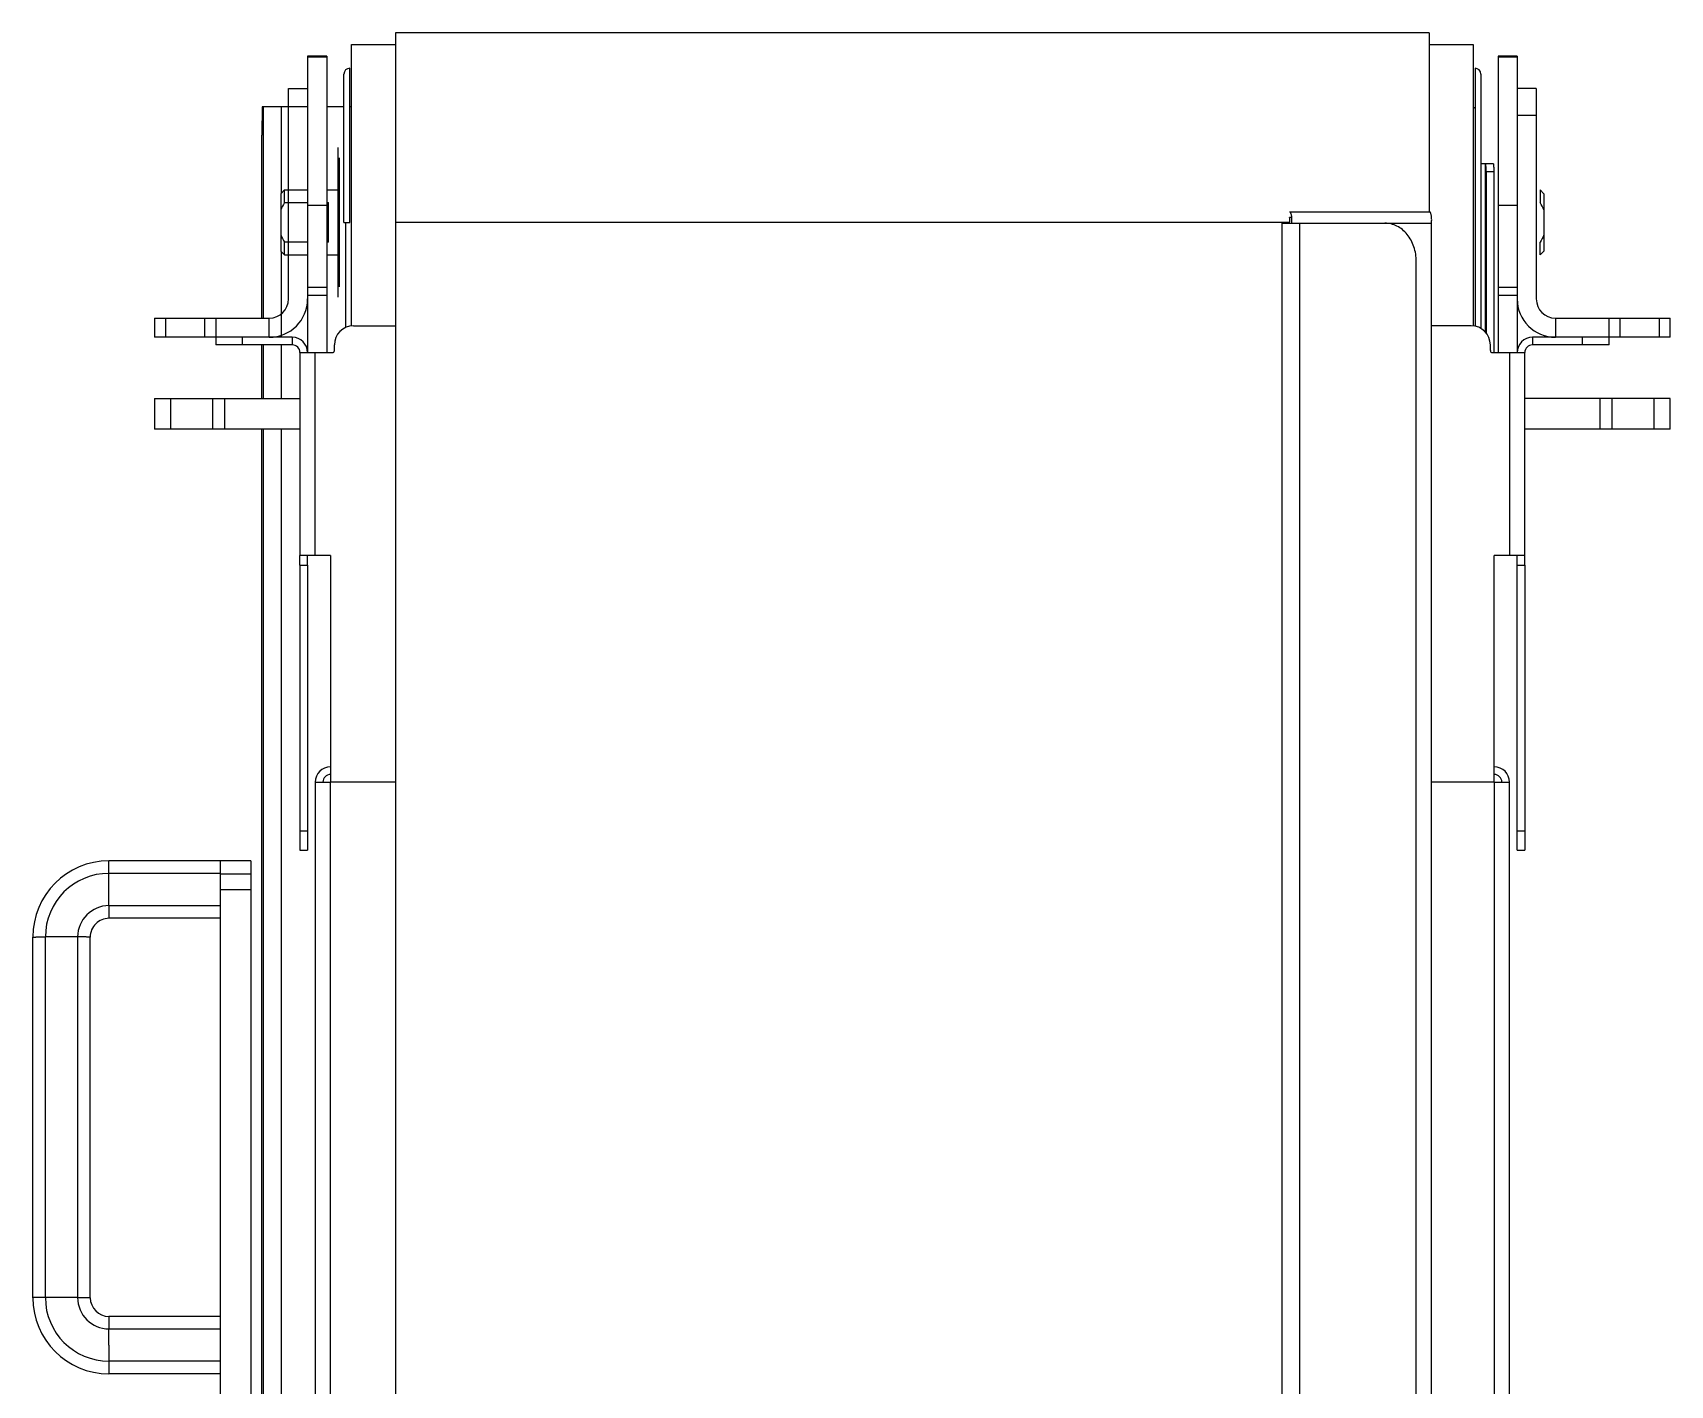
# Model space of a CAD drawing. Header units: millimetres. Extents: x -187347 to 135007, y -6415 to 292048.
# Drawn here: x -39580.6 to -39152.8, y 89154.9 to 89508.2 of the extents above; entities that cross this region are included whole.
import ezdxf

# ---------------------------------------------------------------- set-up
doc = ezdxf.new("R2010")
doc.units = ezdxf.units.MM
doc.header["$LTSCALE"] = 100
doc.layers.add('Layout Cabinplant', color=30, linetype='Continuous')

# ---------------------------------------------------------------- blocks, each defined once
blk = doc.blocks.new('Denester')
at = {"layer": 'Layout Cabinplant', "color": 0, "linetype": 'Continuous'}
for p, q in [((-896.9, -803.28), (-896.9, -2819.53)), ((-626.9, -803.28), (-896.9, -803.28)), ((-626.9, -803.28), (-626.9, -850.03)), ((-908.4, -879.86), (-908.4, -806.32)), ((-908.4, -806.32), (-896.9, -806.32)), ((-626.9, -806.32), (-615.4, -806.32)), ((-615.4, -806.32), (-615.4, -879.86)), ((-919.9, -809.37), (-919.9, -886.82)), ((-914.9, -809.37), (-919.9, -809.37)), ((-914.9, -809.47), (-919.9, -809.47)), ((-919.9, -809.53), (-914.9, -809.53)), ((-914.9, -809.37), (-914.9, -886.82)), ((-908.9, -852.82), (-908.9, -812.57)), ((-614.9, -812.57), (-614.9, -879.92)), ((-608.9, -809.37), (-608.9, -886.82)), ((-603.9, -809.37), (-608.9, -809.37)), ((-603.9, -809.47), (-608.9, -809.47)), ((-608.9, -809.53), (-603.9, -809.53)), ((-603.9, -809.37), (-603.9, -886.82)), ((-910.4, -852.82), (-910.4, -814.07)), ((-613.4, -814.07), (-613.4, -880.51)), ((-924.9, -872.82), (-924.9, -817.82)), ((-924.9, -817.82), (-919.9, -817.82)), ((-598.9, -817.82), (-603.9, -817.82)), ((-598.9, -817.82), (-598.9, -872.82)), ((-931.7, -822.53), (-919.9, -822.53)), ((-931.49, -822.53), (-931.49, -877.82)), ((-926.73, -845.15), (-926.73, -822.53)), ((-914.9, -822.53), (-910.4, -822.53)), ((-908.9, -822.53), (-908.4, -822.53)), ((-603.9, -824.82), (-598.9, -824.82)), ((-931.83, -877.82), (-931.83, -830.03)), ((-911.9, -872.34), (-911.9, -833.29)), ((-911.89, -872.34), (-911.89, -833.29)), ((-911.59, -869.64), (-911.59, -835.99)), ((-612.2, -837.53), (-613.4, -837.53)), ((-612.2, -881.49), (-612.2, -837.53)), ((-610.06, -837.53), (-612.2, -837.53)), ((-612.03, -839.53), (-612.03, -881.69)), ((-612.03, -839.53), (-610.03, -839.53)), ((-610.03, -839.53), (-610.03, -886.82)), ((-926.9, -845.32), (-925.9, -844.32)), ((-926.9, -845.32), (-926.9, -860.32)), ((-925.9, -847.65), (-925.9, -844.32)), ((-925.9, -844.32), (-919.9, -844.32)), ((-914.9, -844.32), (-911.89, -844.32)), ((-597.9, -844.32), (-597.9, -847.65)), ((-596.9, -845.32), (-597.9, -844.32)), ((-596.9, -845.32), (-596.9, -849.55)), ((-925.9, -847.65), (-919.9, -847.65)), ((-919.9, -848.32), (-914.9, -848.32)), ((-914.9, -847.65), (-914.4, -847.65)), ((-914.4, -857.98), (-914.4, -847.65)), ((-663.4, -850.03), (-626.8, -850.03)), ((-608.9, -848.32), (-603.9, -848.32)), ((-596.9, -849.55), (-596.9, -860.32)), ((-910.4, -852.82), (-908.9, -852.82)), ((-909.9, -880.24), (-909.9, -852.82)), ((-896.9, -852.78), (-663.35, -852.78)), ((-665.37, -853.03), (-665.37, -2813.03)), ((-665.37, -853.03), (-660.65, -853.03)), ((-662.85, -851.53), (-663.4, -851.53)), ((-660.65, -2813.03), (-660.65, -853.03)), ((-660.65, -853.03), (-638.44, -853.03)), ((-638.44, -853.03), (-626.28, -853.03)), ((-626.28, -1525.53), (-626.28, -853.03)), ((-925.9, -861.32), (-925.9, -857.98)), ((-919.9, -857.98), (-925.9, -857.98)), ((-914.4, -857.98), (-914.9, -857.98)), ((-597.9, -861.32), (-597.9, -857.98)), ((-925.9, -861.32), (-926.9, -860.32)), ((-926.73, -882.82), (-926.73, -860.48)), ((-925.9, -861.32), (-919.9, -861.32)), ((-914.9, -861.32), (-911.89, -861.32)), ((-630.25, -2803.03), (-630.25, -863.03)), ((-597.9, -861.32), (-596.9, -860.32)), ((-914.9, -869.82), (-919.9, -869.82)), ((-919.9, -871.82), (-914.9, -871.82)), ((-603.9, -869.82), (-608.9, -869.82)), ((-608.9, -871.82), (-603.9, -871.82)), ((-959.9, -877.82), (-959.9, -882.82)), ((-959.9, -877.82), (-929.9, -877.82)), ((-956.97, -882.82), (-956.97, -877.82)), ((-946.83, -877.82), (-946.83, -882.82)), ((-943.9, -877.82), (-943.9, -884.82)), ((-929.9, -882.82), (-929.9, -877.82)), ((-907.9, -879.82), (-896.9, -879.82)), ((-615.9, -879.82), (-626.28, -879.82)), ((-593.9, -877.82), (-593.9, -882.82)), ((-593.9, -877.82), (-563.9, -877.82)), ((-579.9, -884.82), (-579.9, -877.82)), ((-576.97, -882.82), (-576.97, -877.82)), ((-566.83, -877.82), (-566.83, -882.82)), ((-563.9, -882.82), (-563.9, -877.82)), ((-943.9, -882.82), (-959.9, -882.82)), ((-923.9, -882.82), (-943.9, -882.82)), ((-923.9, -884.82), (-943.9, -884.82)), ((-936.9, -884.82), (-936.9, -882.82)), ((-931.83, -898.82), (-931.83, -884.82)), ((-931.49, -884.82), (-931.49, -898.82)), ((-926.73, -898.82), (-926.73, -884.82)), ((-923.9, -882.82), (-923.9, -884.82)), ((-912.9, -886.32), (-912.9, -884.82)), ((-610.9, -886.32), (-610.9, -884.82)), ((-599.9, -882.82), (-599.9, -884.82)), ((-563.9, -882.82), (-599.9, -882.82)), ((-579.9, -884.82), (-599.9, -884.82)), ((-586.9, -882.82), (-586.9, -884.82)), ((-921.9, -886.82), (-921.9, -939.82)), ((-921.9, -886.82), (-913.4, -886.82)), ((-917.9, -939.82), (-917.9, -886.82)), ((-610.4, -886.82), (-605.9, -886.82)), ((-605.9, -886.82), (-605.9, -939.82)), ((-605.9, -886.82), (-601.9, -886.82)), ((-601.9, -939.82), (-601.9, -886.82)), ((-959.9, -898.82), (-959.9, -906.82)), ((-959.9, -898.82), (-921.9, -898.82)), ((-955.61, -906.82), (-955.61, -898.82)), ((-944.72, -898.82), (-944.72, -906.82)), ((-941.51, -906.82), (-941.51, -898.82)), ((-563.9, -898.82), (-601.9, -898.82)), ((-582.29, -898.82), (-582.29, -906.82)), ((-579.08, -906.82), (-579.08, -898.82)), ((-568.19, -898.82), (-568.19, -906.82)), ((-563.9, -906.82), (-563.9, -898.82)), ((-921.9, -906.82), (-959.9, -906.82)), ((-931.83, -1177.03), (-931.83, -906.82)), ((-931.49, -906.82), (-931.49, -1177.03)), ((-926.73, -1177.03), (-926.73, -906.82)), ((-563.9, -906.82), (-601.9, -906.82)), ((-921.9, -942.32), (-921.9, -939.82)), ((-913.9, -939.82), (-921.9, -939.82)), ((-919.9, -942.32), (-919.9, -939.82)), ((-913.9, -939.82), (-913.9, -999.03)), ((-609.9, -999.03), (-609.9, -939.82)), ((-601.9, -939.82), (-609.9, -939.82)), ((-603.9, -942.32), (-603.9, -939.82)), ((-601.9, -942.32), (-601.9, -939.82)), ((-921.9, -942.32), (-921.9, -1016.82)), ((-921.9, -942.32), (-919.9, -942.32)), ((-919.9, -942.32), (-919.9, -1016.82)), ((-603.9, -1016.82), (-603.9, -942.32)), ((-603.9, -942.32), (-601.9, -942.32)), ((-601.9, -942.32), (-601.9, -1016.82)), ((-917.9, -999.03), (-917.9, -2810.53)), ((-917.9, -999.03), (-913.9, -999.03)), ((-913.9, -2790.53), (-913.9, -999.03)), ((-896.9, -999.03), (-913.9, -999.03)), ((-609.9, -999.03), (-626.28, -999.03)), ((-609.9, -999.03), (-609.9, -1525.53)), ((-609.9, -999.03), (-605.9, -999.03)), ((-605.9, -1525.53), (-605.9, -999.03)), ((-919.9, -1011.82), (-921.9, -1011.82)), ((-601.9, -1011.82), (-603.9, -1011.82)), ((-921.9, -1016.82), (-919.9, -1016.82)), ((-603.9, -1016.82), (-601.9, -1016.82)), ((-971.8, -1022.84), (-971.8, -1019.59)), ((-934.7, -1019.59), (-971.8, -1019.59)), ((-942.7, -1019.59), (-942.7, -1027.07)), ((-934.7, -1019.59), (-934.7, -1202.03)), ((-971.8, -1031.29), (-971.8, -1022.84)), ((-971.8, -1022.84), (-942.7, -1022.84)), ((-934.7, -1023.09), (-942.7, -1023.09)), ((-942.7, -1027.07), (-942.7, -1202.03)), ((-942.7, -1027.07), (-934.7, -1027.07)), ((-971.8, -1031.29), (-971.8, -1034.6)), ((-971.8, -1031.29), (-942.7, -1031.29)), ((-942.7, -1034.59), (-971.8, -1034.59)), ((-991.7, -1133.69), (-991.7, -1039.49)), ((-988.43, -1039.46), (-988.43, -1133.66)), ((-979.98, -1039.46), (-979.98, -1133.66)), ((-979.98, -1039.46), (-979.97, -1039.46)), ((-979.97, -1039.46), (-979.98, -1039.46)), ((-976.7, -1133.69), (-976.7, -1039.49)), ((-988.43, -1133.66), (-988.42, -1133.66)), ((-988.42, -1133.66), (-988.43, -1133.66)), ((-979.97, -1133.66), (-979.98, -1133.66)), ((-971.8, -1138.58), (-971.8, -1141.83)), ((-942.7, -1138.59), (-971.8, -1138.59)), ((-971.8, -1146.05), (-971.8, -1141.84)), ((-971.8, -1141.84), (-942.7, -1141.84)), ((-971.8, -1146.05), (-971.8, -1153.59)), ((-942.7, -1150.29), (-971.8, -1150.29)), ((-942.7, -1153.59), (-971.8, -1153.59))]:
    blk.add_line(p, q, dxfattribs=at)
for centre, radius, start, end in [((-908.9, -814.07), 1.5, 90, 180), ((-614.9, -814.07), 1.5, 0, 90), ((-616.23, -824.54), 2.01, 48.3658, 65.4789), ((-929.9, -872.82), 10, 270, 0), ((-929.9, -872.82), 5, 270, 0), ((-593.9, -872.82), 10, 180, 270), ((-593.9, -872.82), 5, 180, 270), ((-907.9, -884.82), 5, 90, 180), ((-615.9, -884.82), 5, 0, 90), ((-923.9, -886.82), 4, 0, 90), ((-923.9, -886.82), 2, 0, 90), ((-599.9, -886.82), 4, 90, 180), ((-599.9, -886.82), 2, 90, 180), ((-913.4, -886.32), 0.5, 270, 0), ((-610.4, -886.32), 0.5, 180, 270), ((-913.9, -999.03), 4, 90, 180), ((-609.9, -999.03), 4, 0, 90), ((-913.9, -999.03), 2, 90, 180), ((-609.9, -999.03), 2, 0, 90), ((-971.8, -1039.49), 19.89, 90, 180), ((-971.8, -1039.46), 16.61, 90, 179.9998), ((-971.8, -1039.46), 8.17, 90.0002, 179.9996), ((-971.8, -1039.49), 4.89, 89.9995, 179.9995), ((-984.61, -2137.87), 1098.41, 89.97846, 90.19897), ((-983.79, -2142.34), 1102.89, 89.80202, 90.02144), ((-983.79, -2137.1), 1097.64, 89.80098, 90.02138), ((-984.61, -2235.77), 1102.12, 89.97872, 90.19803), ((-971.8, -1133.66), 16.61, 180.0002, 270), ((-983.79, -2231.3), 1097.64, 89.80098, 90.02138), ((-971.8, -1133.66), 8.17, 180.0004, 269.9998), ((-971.8, -1133.69), 19.89, 180, 270), ((-971.8, -1133.69), 4.89, 180.0005, 270.0005)]:
    blk.add_arc(centre, radius, start, end, dxfattribs=at)
for points, knots in [([(-931.7, -822.53), (-931.71, -822.53), (-931.71, -822.53), (-931.71, -822.54), (-931.72, -822.57), (-931.72, -822.62), (-931.73, -822.68), (-931.73, -822.76), (-931.74, -822.86), (-931.75, -822.97), (-931.75, -823.16), (-931.76, -823.44), (-931.77, -823.81), (-931.78, -824.25), (-931.79, -824.74), (-931.8, -825.29), (-931.81, -825.88), (-931.81, -826.51), (-931.82, -827.41), (-931.83, -828.59), (-931.83, -829.54), (-931.83, -830.03)], [0, 0, 0, 0, 0.000506, 0.001496, 0.005194, 0.011252, 0.019676, 0.030452, 0.043558, 0.058964, 0.076633, 0.118589, 0.169027, 0.227463, 0.293334, 0.366008, 0.444785, 0.528907, 0.617565, 0.805038, 1, 1, 1, 1]), ([(-612.03, -839.53), (-612.03, -839.4), (-612.03, -839.14), (-612.03, -838.77), (-612.03, -838.48), (-612.04, -838.26), (-612.04, -838.12), (-612.04, -837.99), (-612.04, -837.87), (-612.05, -837.77), (-612.05, -837.69), (-612.05, -837.63), (-612.05, -837.59), (-612.06, -837.57), (-612.06, -837.55), (-612.06, -837.54), (-612.06, -837.53), (-612.06, -837.53), (-612.06, -837.53)], [0, 0, 0, 0, 0.194975, 0.382452, 0.555239, 0.63402, 0.706697, 0.772571, 0.831008, 0.881449, 0.923407, 0.956483, 0.96959, 0.980366, 0.988791, 0.994849, 0.998547, 1, 1, 1, 1]), ([(-610.06, -837.53), (-610.06, -837.53), (-610.06, -837.53), (-610.06, -837.54), (-610.06, -837.55), (-610.06, -837.57), (-610.05, -837.59), (-610.05, -837.63), (-610.05, -837.69), (-610.05, -837.77), (-610.04, -837.87), (-610.04, -837.99), (-610.04, -838.12), (-610.04, -838.26), (-610.03, -838.48), (-610.03, -838.77), (-610.03, -839.14), (-610.03, -839.4), (-610.03, -839.53)], [0, 0, 0, 0, 0.001453, 0.005151, 0.011209, 0.019634, 0.03041, 0.043517, 0.076593, 0.118551, 0.168992, 0.227429, 0.293303, 0.36598, 0.444761, 0.617548, 0.805025, 1, 1, 1, 1]), ([(-663.4, -850.03), (-663.38, -850.03), (-663.33, -850.04), (-663.26, -850.09), (-663.19, -850.16), (-663.13, -850.26), (-663.07, -850.39), (-662.99, -850.61), (-662.92, -850.93), (-662.86, -851.38), (-662.83, -851.9), (-662.84, -852.45), (-662.86, -852.84), (-662.89, -853.03)], [0, 0, 0, 0, 0.022038, 0.047276, 0.07783, 0.114772, 0.158524, 0.209141, 0.33005, 0.474537, 0.638084, 0.81524, 1, 1, 1, 1]), ([(-626.28, -853.03), (-626.26, -852.84), (-626.23, -852.45), (-626.23, -851.9), (-626.26, -851.38), (-626.32, -850.93), (-626.39, -850.61), (-626.47, -850.39), (-626.53, -850.26), (-626.59, -850.16), (-626.66, -850.09), (-626.72, -850.04), (-626.77, -850.03), (-626.8, -850.03)], [0, 0, 0, 0, 0.18476, 0.361916, 0.525463, 0.66995, 0.790859, 0.841476, 0.885228, 0.92217, 0.952724, 0.977962, 1, 1, 1, 1]), ([(-663.4, -853.03), (-663.36, -852.84), (-663.3, -852.49), (-663.28, -852.07), (-663.3, -851.82), (-663.32, -851.71), (-663.33, -851.65), (-663.34, -851.6), (-663.36, -851.56), (-663.38, -851.53), (-663.4, -851.53)], [0, 0, 0, 0, 0.378881, 0.696466, 0.818458, 0.868345, 0.91032, 0.944176, 0.969941, 1, 1, 1, 1]), ([(-630.25, -863.03), (-630.25, -862.38), (-630.35, -861.08), (-630.81, -859.2), (-631.57, -857.47), (-632.59, -855.94), (-633.83, -854.68), (-635.26, -853.74), (-636.81, -853.16), (-637.9, -853.03), (-638.44, -853.03)], [0, 0, 0, 0, 0.136871, 0.272045, 0.404027, 0.531717, 0.654593, 0.772848, 0.88744, 1, 1, 1, 1]), ([(-991.7, -1039.49), (-991.7, -1039.49), (-991.69, -1039.49), (-991.68, -1039.49), (-991.66, -1039.49), (-991.62, -1039.49), (-991.56, -1039.48), (-991.46, -1039.48), (-991.34, -1039.48), (-991.2, -1039.48), (-991.02, -1039.48), (-990.75, -1039.47), (-990.34, -1039.47), (-989.78, -1039.47), (-989.13, -1039.46), (-988.67, -1039.46), (-988.43, -1039.46)], [0, 0, 0, 0, 0.001944, 0.005835, 0.011678, 0.019471, 0.040904, 0.070113, 0.107048, 0.151655, 0.203876, 0.26363, 0.405358, 0.576023, 0.774669, 1, 1, 1, 1]), ([(-976.73, -1039.49), (-976.77, -1039.49), (-976.89, -1039.48), (-977.09, -1039.48), (-977.38, -1039.48), (-977.93, -1039.47), (-978.8, -1039.47), (-979.54, -1039.46), (-979.97, -1039.46)], [0, 0, 0, 0, 0.038675, 0.102918, 0.192444, 0.306796, 0.607742, 1, 1, 1, 1]), ([(-976.69, -1039.49), (-976.69, -1039.49), (-976.7, -1039.49), (-976.7, -1039.49), (-976.72, -1039.49), (-976.73, -1039.49), (-976.73, -1039.49)], [0, 0, 0, 0, 0.065376, 0.252952, 0.56441, 1, 1, 1, 1]), ([(-988.43, -1133.66), (-988.85, -1133.66), (-989.6, -1133.67), (-990.47, -1133.67), (-991.01, -1133.68), (-991.3, -1133.68), (-991.51, -1133.68), (-991.62, -1133.68), (-991.66, -1133.69)], [0, 0, 0, 0, 0.392256, 0.693201, 0.807552, 0.897079, 0.961323, 1, 1, 1, 1]), ([(-979.97, -1133.66), (-979.54, -1133.66), (-978.8, -1133.67), (-977.93, -1133.67), (-977.38, -1133.68), (-977.09, -1133.68), (-976.89, -1133.68), (-976.77, -1133.68), (-976.73, -1133.69)], [0, 0, 0, 0, 0.392256, 0.693201, 0.807552, 0.897079, 0.961323, 1, 1, 1, 1]), ([(-991.66, -1133.69), (-991.67, -1133.69), (-991.68, -1133.69), (-991.69, -1133.69), (-991.7, -1133.69), (-991.7, -1133.69), (-991.7, -1133.69)], [0, 0, 0, 0, 0.43559, 0.747048, 0.934624, 1, 1, 1, 1]), ([(-976.73, -1133.69), (-976.73, -1133.69), (-976.71, -1133.69), (-976.7, -1133.69), (-976.69, -1133.69)], [0, 0, 0, 0, 0.364514, 1, 1, 1, 1])]:
    blk.add_open_spline(points, degree=3, knots=knots, dxfattribs=at)
for points in [[(-925.9, -847.65), (-926.27, -848.26), (-926.62, -848.89), (-926.9, -849.55)], [(-596.9, -849.55), (-597.19, -848.89), (-597.53, -848.26), (-597.9, -847.65)], [(-926.9, -856.08), (-926.62, -856.74), (-926.27, -857.37), (-925.9, -857.98)], [(-596.9, -856.08), (-597.19, -856.74), (-597.53, -857.37), (-597.9, -857.98)]]:
    blk.add_open_spline(points, degree=3, dxfattribs=at)

msp = doc.modelspace()

# ---------------------------------------------------------------- block references
at = {"layer": 'Layout Cabinplant', "color": 30}
msp.add_blockref('Denester', (-38588.94, 90311.45, 0), dxfattribs=at)

doc.saveas('drawing.dxf')
